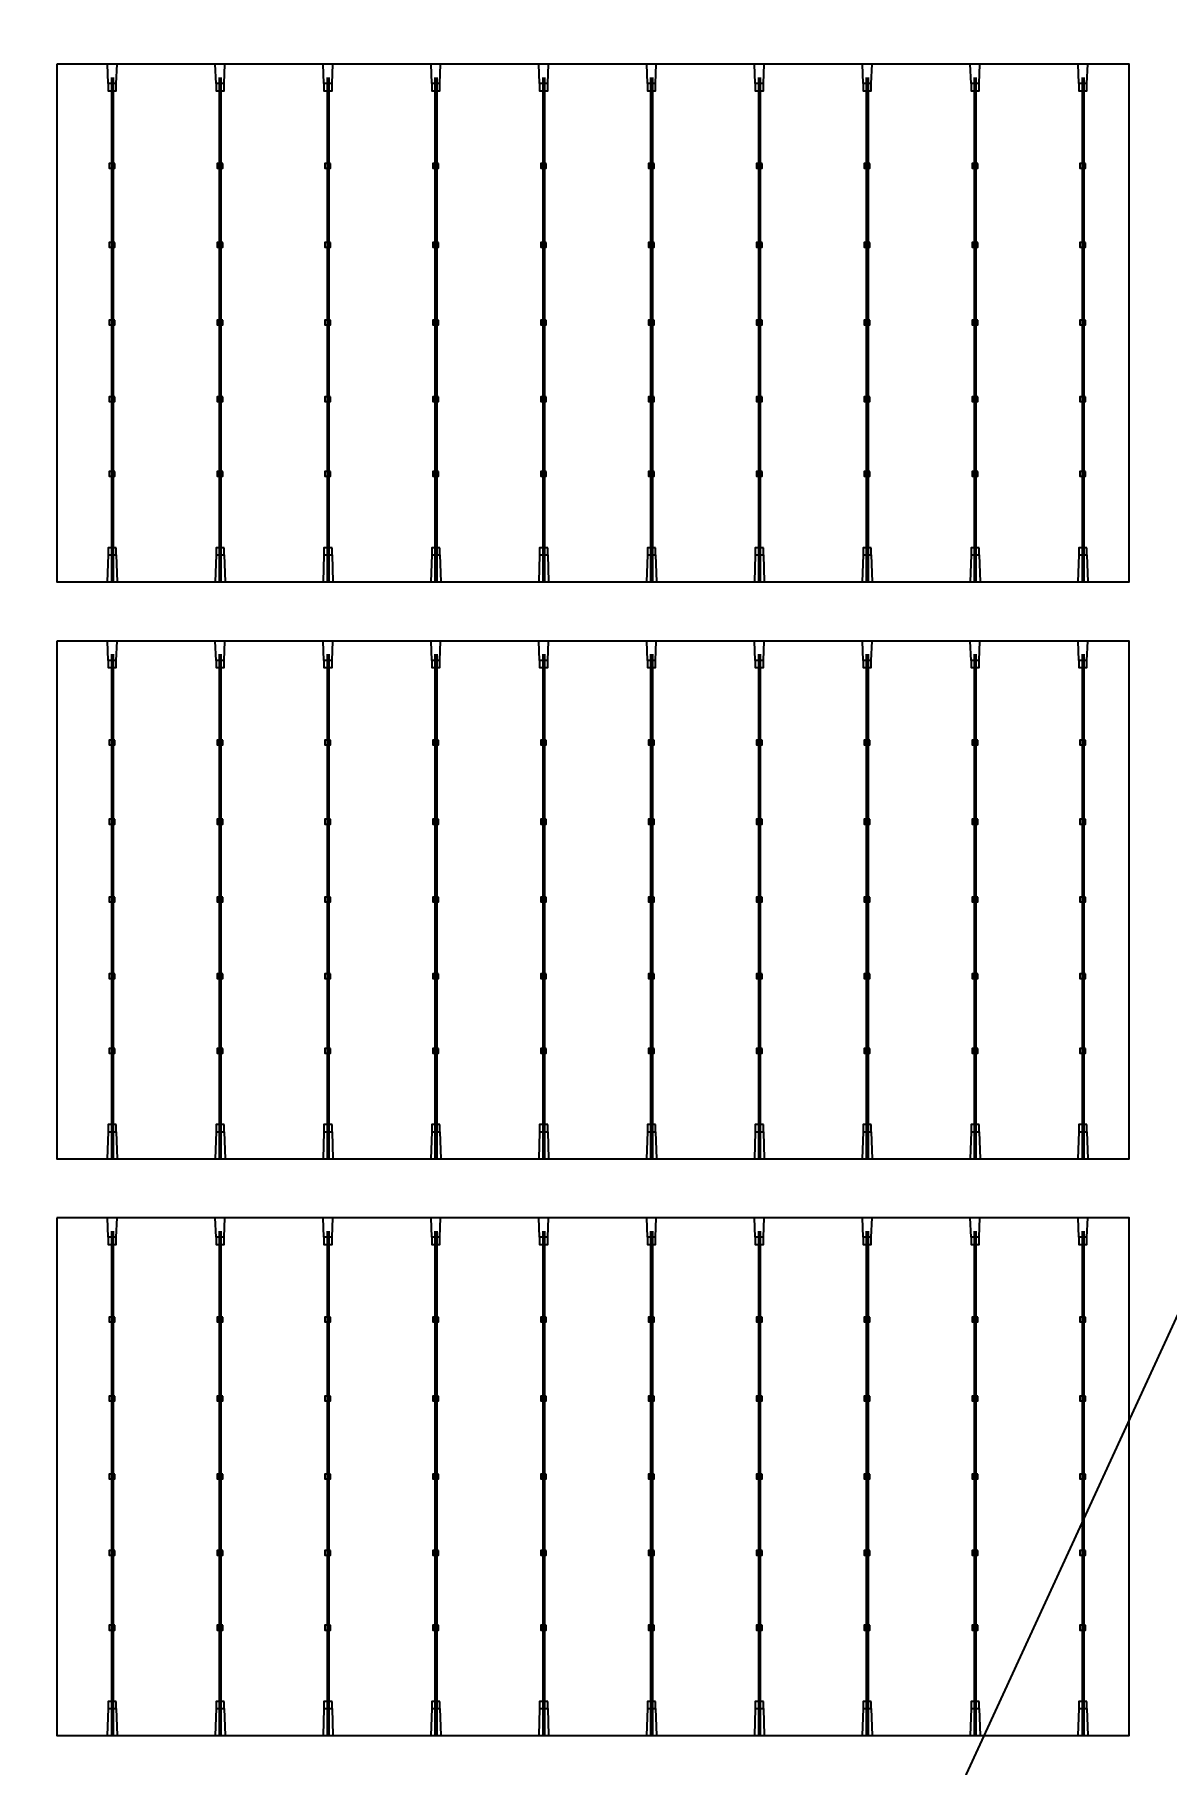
# Model space of a CAD drawing. Header units: millimetres. Extents: x 10297564 to 11610295, y -9287743 to -8409454.
# Drawn here: x 10426230 to 10428762, y -9096957 to -9093088 of the extents above; entities that cross this region are included whole.
import ezdxf

# ---------------------------------------------------------------- set-up
doc = ezdxf.new("R2010")
doc.units = ezdxf.units.MM
doc.header["$LTSCALE"] = 100
doc.layers.add('E1', color=1, linetype='Continuous')
doc.layers.add('Outline', color=5, linetype='Continuous', lineweight=25)
doc.styles.add('HL-S1', font='DotumChe.ttf')
doc.styles.add('MG', font='malgun.ttf')
doc.dimstyles.new('HL-100', dxfattribs={"dimscale": 100, "dimtxt": 3, "dimasz": 4, "dimexe": 2, "dimexo": 2, "dimgap": 1, "dimtad": 1, "dimdec": 0, "dimzin": 0, "dimlunit": 6, "dimtxsty": 'HL-S1', "dimblk": 'DOTSMALL', "dimcen": 4, "dimdle": 2, "dimclrd": 256, "dimclre": 256, "dimclrt": 4, "dimazin": 0, "dimtfac": 1, "dimtdec": 0, "dimtix": 1, "dimtmove": 2, "dimatfit": 3, "dimldrblk": 'DOTSMALL', "dimfxl": 1.5, "dimtolj": 1, "dimtzin": 0, "dimlwd": -1, "dimlwe": -1, "dimarcsym": 0})

# ---------------------------------------------------------------- blocks, each defined once
blk = doc.blocks.new('*D75')
at = {"layer": 'defpoints', "color": 0, "transparency": 16777216}
for p in [(10439230.2, -9073249.8), (10439230.2, -9073249.8), (10423426.7, -9107604.7)]:
    blk.add_point(p, dxfattribs=at)
at = {"layer": 'E1', "color": 1, "transparency": 16777216}
for p, q in [((10439593.6, -9073417), (10439593.6, -9073417)), ((10423593.8, -9107241.3), (10439063, -9073613.2)), ((10423790.1, -9107771.8), (10423790.1, -9107771.8))]:
    blk.add_line(p, q, dxfattribs=at)
for points in [[(10439002.4, -9073585.4), (10439123.6, -9073641.1), (10439230.2, -9073249.8)], [(10423533.3, -9107213.4), (10423654.4, -9107269.1), (10423426.7, -9107604.7)]]:
    blk.add_solid(points, dxfattribs=at)
at = {"layer": 'E1', "color": 7, "transparency": 16777216, "insert": (10430911.1, -9090235.3), "char_height": 500, "attachment_point": 5, "rotation": 65.2972, "style": 'MG'}
blk.add_mtext('\\A1;2711.1', dxfattribs=at)
blk = doc.blocks.new('_DotSmall')
at = {"color": 0, "linetype": 'ByBlock', "const_width": 0.5}
blk.add_lwpolyline([(-0.0625, 0, 1), (0.0625, 0, 1)], format="xyb", close=True, dxfattribs=at)

msp = doc.modelspace()

# ---------------------------------------------------------------- hatches: boundary and pattern name
at = {"true_color": 0x939598}
h = msp.add_hatch(color=252, dxfattribs=at)
h.dxf.hatch_style = 1
h.paths.add_polyline_path([(10426401.3, -9094311.8), (10426405.3, -9094311.8), (10426405.3, -9093183.5), (10426401.3, -9093183.5)])
h = msp.add_hatch(color=252, dxfattribs=at)
h.dxf.hatch_style = 1
h.paths.add_polyline_path([(10426642.6, -9094311.8), (10426646.6, -9094311.8), (10426646.6, -9093183.5), (10426642.6, -9093183.5)])
h = msp.add_hatch(color=252, dxfattribs=at)
h.dxf.hatch_style = 1
h.paths.add_polyline_path([(10426883.9, -9094311.8), (10426887.9, -9094311.8), (10426887.9, -9093183.5), (10426883.9, -9093183.5)])
h = msp.add_hatch(color=252, dxfattribs=at)
h.dxf.hatch_style = 1
h.paths.add_polyline_path([(10427125.2, -9094311.8), (10427129.2, -9094311.8), (10427129.2, -9093183.5), (10427125.2, -9093183.5)])
h = msp.add_hatch(color=252, dxfattribs=at)
h.dxf.hatch_style = 1
h.paths.add_polyline_path([(10427366.5, -9094311.8), (10427370.6, -9094311.8), (10427370.6, -9093183.5), (10427366.5, -9093183.5)])
h = msp.add_hatch(color=252, dxfattribs=at)
h.dxf.hatch_style = 1
h.paths.add_polyline_path([(10427607.8, -9094311.8), (10427611.9, -9094311.8), (10427611.9, -9093183.5), (10427607.8, -9093183.5)])
h = msp.add_hatch(color=252, dxfattribs=at)
h.dxf.hatch_style = 1
h.paths.add_polyline_path([(10427849.1, -9094311.8), (10427853.2, -9094311.8), (10427853.2, -9093183.5), (10427849.1, -9093183.5)])
h = msp.add_hatch(color=252, dxfattribs=at)
h.dxf.hatch_style = 1
h.paths.add_polyline_path([(10428090.4, -9094311.8), (10428094.5, -9094311.8), (10428094.5, -9093183.5), (10428090.4, -9093183.5)])
h = msp.add_hatch(color=252, dxfattribs=at)
h.dxf.hatch_style = 1
h.paths.add_polyline_path([(10428331.7, -9094311.8), (10428335.8, -9094311.8), (10428335.8, -9093183.5), (10428331.7, -9093183.5)])
h = msp.add_hatch(color=252, dxfattribs=at)
h.dxf.hatch_style = 1
h.paths.add_polyline_path([(10428573, -9094311.8), (10428577.1, -9094311.8), (10428577.1, -9093183.5), (10428573, -9093183.5)])
h = msp.add_hatch(color=252, dxfattribs=at)
h.dxf.hatch_style = 1
h.paths.add_polyline_path([(10426401.3, -9095602.1), (10426405.3, -9095602.1), (10426405.3, -9094473.7), (10426401.3, -9094473.7)])
h = msp.add_hatch(color=252, dxfattribs=at)
h.dxf.hatch_style = 1
h.paths.add_polyline_path([(10426642.6, -9095602.1), (10426646.6, -9095602.1), (10426646.6, -9094473.7), (10426642.6, -9094473.7)])
h = msp.add_hatch(color=252, dxfattribs=at)
h.dxf.hatch_style = 1
h.paths.add_polyline_path([(10426883.9, -9095602.1), (10426887.9, -9095602.1), (10426887.9, -9094473.7), (10426883.9, -9094473.7)])
h = msp.add_hatch(color=252, dxfattribs=at)
h.dxf.hatch_style = 1
h.paths.add_polyline_path([(10427125.2, -9095602.1), (10427129.2, -9095602.1), (10427129.2, -9094473.7), (10427125.2, -9094473.7)])
h = msp.add_hatch(color=252, dxfattribs=at)
h.dxf.hatch_style = 1
h.paths.add_polyline_path([(10427366.5, -9095602.1), (10427370.6, -9095602.1), (10427370.6, -9094473.7), (10427366.5, -9094473.7)])
h = msp.add_hatch(color=252, dxfattribs=at)
h.dxf.hatch_style = 1
h.paths.add_polyline_path([(10427607.8, -9095602.1), (10427611.9, -9095602.1), (10427611.9, -9094473.7), (10427607.8, -9094473.7)])
h = msp.add_hatch(color=252, dxfattribs=at)
h.dxf.hatch_style = 1
h.paths.add_polyline_path([(10427849.1, -9095602.1), (10427853.2, -9095602.1), (10427853.2, -9094473.7), (10427849.1, -9094473.7)])
h = msp.add_hatch(color=252, dxfattribs=at)
h.dxf.hatch_style = 1
h.paths.add_polyline_path([(10428090.4, -9095602.1), (10428094.5, -9095602.1), (10428094.5, -9094473.7), (10428090.4, -9094473.7)])
h = msp.add_hatch(color=252, dxfattribs=at)
h.dxf.hatch_style = 1
h.paths.add_polyline_path([(10428331.7, -9095602.1), (10428335.8, -9095602.1), (10428335.8, -9094473.7), (10428331.7, -9094473.7)])
h = msp.add_hatch(color=252, dxfattribs=at)
h.dxf.hatch_style = 1
h.paths.add_polyline_path([(10428573, -9095602.1), (10428577.1, -9095602.1), (10428577.1, -9094473.7), (10428573, -9094473.7)])
h = msp.add_hatch(color=252, dxfattribs=at)
h.dxf.hatch_style = 1
h.paths.add_polyline_path([(10426401.3, -9096892.3), (10426405.3, -9096892.3), (10426405.3, -9095763.9), (10426401.3, -9095763.9)])
h = msp.add_hatch(color=252, dxfattribs=at)
h.dxf.hatch_style = 1
h.paths.add_polyline_path([(10426642.6, -9096892.3), (10426646.6, -9096892.3), (10426646.6, -9095763.9), (10426642.6, -9095763.9)])
h = msp.add_hatch(color=252, dxfattribs=at)
h.dxf.hatch_style = 1
h.paths.add_polyline_path([(10426883.9, -9096892.3), (10426887.9, -9096892.3), (10426887.9, -9095763.9), (10426883.9, -9095763.9)])
h = msp.add_hatch(color=252, dxfattribs=at)
h.dxf.hatch_style = 1
h.paths.add_polyline_path([(10427125.2, -9096892.3), (10427129.2, -9096892.3), (10427129.2, -9095763.9), (10427125.2, -9095763.9)])
h = msp.add_hatch(color=252, dxfattribs=at)
h.dxf.hatch_style = 1
h.paths.add_polyline_path([(10427366.5, -9096892.3), (10427370.6, -9096892.3), (10427370.6, -9095763.9), (10427366.5, -9095763.9)])
h = msp.add_hatch(color=252, dxfattribs=at)
h.dxf.hatch_style = 1
h.paths.add_polyline_path([(10427607.8, -9096892.3), (10427611.9, -9096892.3), (10427611.9, -9095763.9), (10427607.8, -9095763.9)])
h = msp.add_hatch(color=252, dxfattribs=at)
h.dxf.hatch_style = 1
h.paths.add_polyline_path([(10427849.1, -9096892.3), (10427853.2, -9096892.3), (10427853.2, -9095763.9), (10427849.1, -9095763.9)])
h = msp.add_hatch(color=252, dxfattribs=at)
h.dxf.hatch_style = 1
h.paths.add_polyline_path([(10428090.4, -9096892.3), (10428094.5, -9096892.3), (10428094.5, -9095763.9), (10428090.4, -9095763.9)])
h = msp.add_hatch(color=252, dxfattribs=at)
h.dxf.hatch_style = 1
h.paths.add_polyline_path([(10428331.7, -9096892.3), (10428335.8, -9096892.3), (10428335.8, -9095763.9), (10428331.7, -9095763.9)])
h = msp.add_hatch(color=252, dxfattribs=at)
h.dxf.hatch_style = 1
h.paths.add_polyline_path([(10428573, -9096892.3), (10428577.1, -9096892.3), (10428577.1, -9095763.9), (10428573, -9095763.9)])

# ---------------------------------------------------------------- linework, layer by layer
for p, q in [((10426394.2, -9093197.4), (10426392.5, -9093154.1)), ((10426412.4, -9093197.4), (10426414.1, -9093154.1)), ((10426635.5, -9093197.4), (10426633.9, -9093154.1)), ((10426653.7, -9093197.4), (10426655.4, -9093154.1)), ((10426876.9, -9093197.4), (10426875.2, -9093154.1)), ((10426895, -9093197.4), (10426896.7, -9093154.1)), ((10427118.2, -9093197.4), (10427116.5, -9093154.1)), ((10427136.3, -9093197.4), (10427138, -9093154.1)), ((10427359.5, -9093197.4), (10427357.8, -9093154.1)), ((10427377.6, -9093197.4), (10427379.3, -9093154.1)), ((10427600.8, -9093197.4), (10427599.1, -9093154.1)), ((10427618.9, -9093197.4), (10427620.6, -9093154.1)), ((10427842.1, -9093197.4), (10427840.4, -9093154.1)), ((10427860.2, -9093197.4), (10427861.9, -9093154.1)), ((10428083.4, -9093197.4), (10428081.7, -9093154.1)), ((10428101.5, -9093197.4), (10428103.2, -9093154.1)), ((10428324.7, -9093197.4), (10428323, -9093154.1)), ((10428342.8, -9093197.4), (10428344.5, -9093154.1)), ((10428566, -9093197.4), (10428564.3, -9093154.1)), ((10428584.1, -9093197.4), (10428585.8, -9093154.1)), ((10426401.3, -9093183.5), (10426401.3, -9094311.8)), ((10426402.9, -9093375.9), (10426402.9, -9093213.4)), ((10426403.7, -9093375.9), (10426403.7, -9093213.4)), ((10426405.3, -9093183.5), (10426405.3, -9094311.8)), ((10426642.6, -9093183.5), (10426642.6, -9094311.8)), ((10426644.2, -9093375.9), (10426644.2, -9093213.4)), ((10426645, -9093375.9), (10426645, -9093213.4)), ((10426646.6, -9093183.5), (10426646.6, -9094311.8)), ((10426883.9, -9093183.5), (10426883.9, -9094311.8)), ((10426885.5, -9093375.9), (10426885.5, -9093213.4)), ((10426886.3, -9093375.9), (10426886.3, -9093213.4)), ((10426887.9, -9093183.5), (10426887.9, -9094311.8)), ((10427125.2, -9093183.5), (10427125.2, -9094311.8)), ((10427126.8, -9093375.9), (10427126.8, -9093213.4)), ((10427127.6, -9093375.9), (10427127.6, -9093213.4)), ((10427129.2, -9093183.5), (10427129.2, -9094311.8)), ((10427366.5, -9093183.5), (10427366.5, -9094311.8)), ((10427368.1, -9093375.9), (10427368.1, -9093213.4)), ((10427369, -9093375.9), (10427369, -9093213.4)), ((10427370.6, -9093183.5), (10427370.6, -9094311.8)), ((10427607.8, -9093183.5), (10427607.8, -9094311.8)), ((10427609.4, -9093375.9), (10427609.4, -9093213.4)), ((10427610.3, -9093375.9), (10427610.3, -9093213.4)), ((10427611.9, -9093183.5), (10427611.9, -9094311.8)), ((10427849.1, -9093183.5), (10427849.1, -9094311.8)), ((10427850.7, -9093375.9), (10427850.7, -9093213.4)), ((10427851.6, -9093375.9), (10427851.6, -9093213.4)), ((10427853.2, -9093183.5), (10427853.2, -9094311.8)), ((10428090.4, -9093183.5), (10428090.4, -9094311.8)), ((10428092, -9093375.9), (10428092, -9093213.4)), ((10428092.9, -9093375.9), (10428092.9, -9093213.4)), ((10428094.5, -9093183.5), (10428094.5, -9094311.8)), ((10428331.7, -9093183.5), (10428331.7, -9094311.8)), ((10428333.3, -9093375.9), (10428333.3, -9093213.4)), ((10428334.2, -9093375.9), (10428334.2, -9093213.4)), ((10428335.8, -9093183.5), (10428335.8, -9094311.8)), ((10428573, -9093183.5), (10428573, -9094311.8)), ((10428574.6, -9093375.9), (10428574.6, -9093213.4)), ((10428575.5, -9093375.9), (10428575.5, -9093213.4)), ((10428577.1, -9093183.5), (10428577.1, -9094311.8)), ((10426402.9, -9093726.9), (10426402.9, -9093386.4)), ((10426403.7, -9093726.9), (10426403.7, -9093386.4)), ((10426644.2, -9093726.9), (10426644.2, -9093386.4)), ((10426645, -9093726.9), (10426645, -9093386.4)), ((10426885.5, -9093726.9), (10426885.5, -9093386.4)), ((10426886.3, -9093726.9), (10426886.3, -9093386.4)), ((10427126.8, -9093726.9), (10427126.8, -9093386.4)), ((10427127.6, -9093726.9), (10427127.6, -9093386.4)), ((10427368.1, -9093726.9), (10427368.1, -9093386.4)), ((10427369, -9093726.9), (10427369, -9093386.4)), ((10427609.4, -9093726.9), (10427609.4, -9093386.4)), ((10427610.3, -9093726.9), (10427610.3, -9093386.4)), ((10427850.7, -9093726.9), (10427850.7, -9093386.4)), ((10427851.6, -9093726.9), (10427851.6, -9093386.4)), ((10428092, -9093726.9), (10428092, -9093386.4)), ((10428092.9, -9093726.9), (10428092.9, -9093386.4)), ((10428333.3, -9093726.9), (10428333.3, -9093386.4)), ((10428334.2, -9093726.9), (10428334.2, -9093386.4)), ((10428574.6, -9093552.8), (10428574.6, -9093386.4)), ((10428575.5, -9093552.8), (10428575.5, -9093386.4)), ((10428574.6, -9093726.9), (10428574.6, -9093563.3)), ((10428575.5, -9093726.9), (10428575.5, -9093563.3)), ((10426402.9, -9094250.9), (10426402.9, -9093737.3)), ((10426403.7, -9094250.9), (10426403.7, -9093737.3)), ((10426644.2, -9094250.9), (10426644.2, -9093737.3)), ((10426645, -9094250.9), (10426645, -9093737.3)), ((10426885.5, -9094250.9), (10426885.5, -9093737.3)), ((10426886.3, -9094250.9), (10426886.3, -9093737.3)), ((10427126.8, -9094250.9), (10427126.8, -9093737.3)), ((10427127.6, -9094250.9), (10427127.6, -9093737.3)), ((10427368.1, -9094250.9), (10427368.1, -9093737.3)), ((10427369, -9094250.9), (10427369, -9093737.3)), ((10427609.4, -9094250.9), (10427609.4, -9093737.3)), ((10427610.3, -9094250.9), (10427610.3, -9093737.3)), ((10427850.7, -9094250.9), (10427850.7, -9093737.3)), ((10427851.6, -9094250.9), (10427851.6, -9093737.3)), ((10428092, -9094250.9), (10428092, -9093737.3)), ((10428092.9, -9094250.9), (10428092.9, -9093737.3)), ((10428333.3, -9093898.2), (10428333.3, -9093737.3)), ((10428334.2, -9093898.2), (10428334.2, -9093737.3)), ((10428574.6, -9093898.2), (10428574.6, -9093737.3)), ((10428575.5, -9093898.2), (10428575.5, -9093737.3)), ((10428333.3, -9094250.9), (10428333.3, -9093908.6)), ((10428334.2, -9094250.9), (10428334.2, -9093908.6)), ((10428574.6, -9094250.9), (10428574.6, -9093908.6)), ((10428575.5, -9094250.9), (10428575.5, -9093908.6)), ((10426394.2, -9094251.6), (10426392.3, -9094311.8)), ((10426412.4, -9094251.6), (10426414.3, -9094311.8)), ((10426635.5, -9094251.6), (10426633.6, -9094311.8)), ((10426653.7, -9094251.6), (10426655.6, -9094311.8)), ((10426876.9, -9094251.6), (10426874.9, -9094311.8)), ((10426895, -9094251.6), (10426896.9, -9094311.8)), ((10427118.2, -9094251.6), (10427116.2, -9094311.8)), ((10427136.3, -9094251.6), (10427138.3, -9094311.8)), ((10427359.5, -9094251.6), (10427357.5, -9094311.8)), ((10427377.6, -9094251.6), (10427379.6, -9094311.8)), ((10427600.8, -9094251.6), (10427598.8, -9094311.8)), ((10427618.9, -9094251.6), (10427620.9, -9094311.8)), ((10427842.1, -9094251.6), (10427840.1, -9094311.8)), ((10427860.2, -9094251.6), (10427862.2, -9094311.8)), ((10428083.4, -9094251.6), (10428081.4, -9094311.8)), ((10428101.5, -9094251.6), (10428103.5, -9094311.8)), ((10428324.7, -9094251.6), (10428322.7, -9094311.8)), ((10428342.8, -9094251.6), (10428344.8, -9094311.8)), ((10428566, -9094251.6), (10428564, -9094311.8)), ((10428584.1, -9094251.6), (10428586.1, -9094311.8)), ((10426394.2, -9094487.6), (10426392.5, -9094444.3)), ((10426412.4, -9094487.6), (10426414.1, -9094444.3)), ((10426635.5, -9094487.6), (10426633.9, -9094444.3)), ((10426653.7, -9094487.6), (10426655.4, -9094444.3)), ((10426876.9, -9094487.6), (10426875.2, -9094444.3)), ((10426895, -9094487.6), (10426896.7, -9094444.3)), ((10427118.2, -9094487.6), (10427116.5, -9094444.3)), ((10427136.3, -9094487.6), (10427138, -9094444.3)), ((10427359.5, -9094487.6), (10427357.8, -9094444.3)), ((10427377.6, -9094487.6), (10427379.3, -9094444.3)), ((10427600.8, -9094487.6), (10427599.1, -9094444.3)), ((10427618.9, -9094487.6), (10427620.6, -9094444.3)), ((10427842.1, -9094487.6), (10427840.4, -9094444.3)), ((10427860.2, -9094487.6), (10427861.9, -9094444.3)), ((10428083.4, -9094487.6), (10428081.7, -9094444.3)), ((10428101.5, -9094487.6), (10428103.2, -9094444.3)), ((10428324.7, -9094487.6), (10428323, -9094444.3)), ((10428342.8, -9094487.6), (10428344.5, -9094444.3)), ((10428566, -9094487.6), (10428564.3, -9094444.3)), ((10428584.1, -9094487.6), (10428585.8, -9094444.3)), ((10426401.3, -9094473.7), (10426401.3, -9095602.1)), ((10426405.3, -9094473.7), (10426405.3, -9095602.1)), ((10426642.6, -9094473.7), (10426642.6, -9095602.1)), ((10426646.6, -9094473.7), (10426646.6, -9095602.1)), ((10426883.9, -9094473.7), (10426883.9, -9095602.1)), ((10426887.9, -9094473.7), (10426887.9, -9095602.1)), ((10427125.2, -9094473.7), (10427125.2, -9095602.1)), ((10427129.2, -9094473.7), (10427129.2, -9095602.1)), ((10427366.5, -9094473.7), (10427366.5, -9095602.1)), ((10427370.6, -9094473.7), (10427370.6, -9095602.1)), ((10427607.8, -9094473.7), (10427607.8, -9095602.1)), ((10427611.9, -9094473.7), (10427611.9, -9095602.1)), ((10427849.1, -9094473.7), (10427849.1, -9095602.1)), ((10427853.2, -9094473.7), (10427853.2, -9095602.1)), ((10428090.4, -9094473.7), (10428090.4, -9095602.1)), ((10428094.5, -9094473.7), (10428094.5, -9095602.1)), ((10428331.7, -9094473.7), (10428331.7, -9095602.1)), ((10428335.8, -9094473.7), (10428335.8, -9095602.1)), ((10428573, -9094473.7), (10428573, -9095602.1)), ((10428577.1, -9094473.7), (10428577.1, -9095602.1)), ((10426402.9, -9094666.2), (10426402.9, -9094503.7)), ((10426403.7, -9094666.2), (10426403.7, -9094503.7)), ((10426644.2, -9094666.2), (10426644.2, -9094503.7)), ((10426645, -9094666.2), (10426645, -9094503.7)), ((10426885.5, -9094666.2), (10426885.5, -9094503.7)), ((10426886.3, -9094666.2), (10426886.3, -9094503.7)), ((10427126.8, -9094666.2), (10427126.8, -9094503.7)), ((10427127.6, -9094666.2), (10427127.6, -9094503.7)), ((10427368.1, -9094666.2), (10427368.1, -9094503.7)), ((10427369, -9094666.2), (10427369, -9094503.7)), ((10427609.4, -9094666.2), (10427609.4, -9094503.7)), ((10427610.3, -9094666.2), (10427610.3, -9094503.7)), ((10427850.7, -9094666.2), (10427850.7, -9094503.7)), ((10427851.6, -9094666.2), (10427851.6, -9094503.7)), ((10428092, -9094666.2), (10428092, -9094503.7)), ((10428092.9, -9094666.2), (10428092.9, -9094503.7)), ((10428333.3, -9094666.2), (10428333.3, -9094503.7)), ((10428334.2, -9094666.2), (10428334.2, -9094503.7)), ((10428574.6, -9094666.2), (10428574.6, -9094503.7)), ((10428575.5, -9094666.2), (10428575.5, -9094503.7)), ((10426402.9, -9095017.1), (10426402.9, -9094676.6)), ((10426403.7, -9095017.1), (10426403.7, -9094676.6)), ((10426644.2, -9095017.1), (10426644.2, -9094676.6)), ((10426645, -9095017.1), (10426645, -9094676.6)), ((10426885.5, -9095017.1), (10426885.5, -9094676.6)), ((10426886.3, -9095017.1), (10426886.3, -9094676.6)), ((10427126.8, -9095017.1), (10427126.8, -9094676.6)), ((10427127.6, -9095017.1), (10427127.6, -9094676.6)), ((10427368.1, -9095017.1), (10427368.1, -9094676.6)), ((10427369, -9095017.1), (10427369, -9094676.6)), ((10427609.4, -9095017.1), (10427609.4, -9094676.6)), ((10427610.3, -9095017.1), (10427610.3, -9094676.6)), ((10427850.7, -9095017.1), (10427850.7, -9094676.6)), ((10427851.6, -9095017.1), (10427851.6, -9094676.6)), ((10428092, -9095017.1), (10428092, -9094676.6)), ((10428092.9, -9095017.1), (10428092.9, -9094676.6)), ((10428333.3, -9095017.1), (10428333.3, -9094676.6)), ((10428334.2, -9095017.1), (10428334.2, -9094676.6)), ((10428574.6, -9094843), (10428574.6, -9094676.6)), ((10428575.5, -9094843), (10428575.5, -9094676.6)), ((10428574.6, -9095017.1), (10428574.6, -9094853.5)), ((10428575.5, -9095017.1), (10428575.5, -9094853.5)), ((10426402.9, -9095541.1), (10426402.9, -9095027.6)), ((10426403.7, -9095541.1), (10426403.7, -9095027.6)), ((10426644.2, -9095541.1), (10426644.2, -9095027.6)), ((10426645, -9095541.1), (10426645, -9095027.6)), ((10426885.5, -9095541.1), (10426885.5, -9095027.6)), ((10426886.3, -9095541.1), (10426886.3, -9095027.6)), ((10427126.8, -9095541.1), (10427126.8, -9095027.6)), ((10427127.6, -9095541.1), (10427127.6, -9095027.6)), ((10427368.1, -9095541.1), (10427368.1, -9095027.6)), ((10427369, -9095541.1), (10427369, -9095027.6)), ((10427609.4, -9095541.1), (10427609.4, -9095027.6)), ((10427610.3, -9095541.1), (10427610.3, -9095027.6)), ((10427850.7, -9095541.1), (10427850.7, -9095027.6)), ((10427851.6, -9095541.1), (10427851.6, -9095027.6)), ((10428092, -9095541.1), (10428092, -9095027.6)), ((10428092.9, -9095541.1), (10428092.9, -9095027.6)), ((10428333.3, -9095188.4), (10428333.3, -9095027.6)), ((10428334.2, -9095188.4), (10428334.2, -9095027.6)), ((10428574.6, -9095188.4), (10428574.6, -9095027.6)), ((10428575.5, -9095188.4), (10428575.5, -9095027.6)), ((10428333.3, -9095541.1), (10428333.3, -9095198.9)), ((10428334.2, -9095541.1), (10428334.2, -9095198.9)), ((10428574.6, -9095541.1), (10428574.6, -9095198.9)), ((10428575.5, -9095541.1), (10428575.5, -9095198.9)), ((10426394.2, -9095541.8), (10426392.3, -9095602.1)), ((10426412.4, -9095541.8), (10426414.3, -9095602.1)), ((10426635.5, -9095541.8), (10426633.6, -9095602.1)), ((10426653.7, -9095541.8), (10426655.6, -9095602.1)), ((10426876.9, -9095541.8), (10426874.9, -9095602.1)), ((10426895, -9095541.8), (10426896.9, -9095602.1)), ((10427118.2, -9095541.8), (10427116.2, -9095602.1)), ((10427136.3, -9095541.8), (10427138.3, -9095602.1)), ((10427359.5, -9095541.8), (10427357.5, -9095602.1)), ((10427377.6, -9095541.8), (10427379.6, -9095602.1)), ((10427600.8, -9095541.8), (10427598.8, -9095602.1)), ((10427618.9, -9095541.8), (10427620.9, -9095602.1)), ((10427842.1, -9095541.8), (10427840.1, -9095602.1)), ((10427860.2, -9095541.8), (10427862.2, -9095602.1)), ((10428083.4, -9095541.8), (10428081.4, -9095602.1)), ((10428101.5, -9095541.8), (10428103.5, -9095602.1)), ((10428324.7, -9095541.8), (10428322.7, -9095602.1)), ((10428342.8, -9095541.8), (10428344.8, -9095602.1)), ((10428566, -9095541.8), (10428564, -9095602.1)), ((10428584.1, -9095541.8), (10428586.1, -9095602.1)), ((10426394.2, -9095777.8), (10426392.5, -9095734.6)), ((10426401.3, -9095763.9), (10426401.3, -9096892.3)), ((10426405.3, -9095763.9), (10426405.3, -9096892.3)), ((10426412.4, -9095777.8), (10426414.1, -9095734.6)), ((10426635.5, -9095777.8), (10426633.9, -9095734.6)), ((10426642.6, -9095763.9), (10426642.6, -9096892.3)), ((10426646.6, -9095763.9), (10426646.6, -9096892.3)), ((10426653.7, -9095777.8), (10426655.4, -9095734.6)), ((10426876.9, -9095777.8), (10426875.2, -9095734.6)), ((10426883.9, -9095763.9), (10426883.9, -9096892.3)), ((10426887.9, -9095763.9), (10426887.9, -9096892.3)), ((10426895, -9095777.8), (10426896.7, -9095734.6)), ((10427118.2, -9095777.8), (10427116.5, -9095734.6)), ((10427125.2, -9095763.9), (10427125.2, -9096892.3)), ((10427129.2, -9095763.9), (10427129.2, -9096892.3)), ((10427136.3, -9095777.8), (10427138, -9095734.6)), ((10427359.5, -9095777.8), (10427357.8, -9095734.6)), ((10427366.5, -9095763.9), (10427366.5, -9096892.3)), ((10427370.6, -9095763.9), (10427370.6, -9096892.3)), ((10427377.6, -9095777.8), (10427379.3, -9095734.6)), ((10427600.8, -9095777.8), (10427599.1, -9095734.6)), ((10427607.8, -9095763.9), (10427607.8, -9096892.3)), ((10427611.9, -9095763.9), (10427611.9, -9096892.3)), ((10427618.9, -9095777.8), (10427620.6, -9095734.6)), ((10427842.1, -9095777.8), (10427840.4, -9095734.6)), ((10427849.1, -9095763.9), (10427849.1, -9096892.3)), ((10427853.2, -9095763.9), (10427853.2, -9096892.3)), ((10427860.2, -9095777.8), (10427861.9, -9095734.6)), ((10428083.4, -9095777.8), (10428081.7, -9095734.6)), ((10428090.4, -9095763.9), (10428090.4, -9096892.3)), ((10428094.5, -9095763.9), (10428094.5, -9096892.3)), ((10428101.5, -9095777.8), (10428103.2, -9095734.6)), ((10428324.7, -9095777.8), (10428323, -9095734.6)), ((10428331.7, -9095763.9), (10428331.7, -9096892.3)), ((10428335.8, -9095763.9), (10428335.8, -9096892.3)), ((10428342.8, -9095777.8), (10428344.5, -9095734.6)), ((10428566, -9095777.8), (10428564.3, -9095734.6)), ((10428573, -9095763.9), (10428573, -9096892.3)), ((10428577.1, -9095763.9), (10428577.1, -9096892.3)), ((10428584.1, -9095777.8), (10428585.8, -9095734.6)), ((10426402.9, -9095956.4), (10426402.9, -9095793.9)), ((10426403.7, -9095956.4), (10426403.7, -9095793.9)), ((10426644.2, -9095956.4), (10426644.2, -9095793.9)), ((10426645, -9095956.4), (10426645, -9095793.9)), ((10426885.5, -9095956.4), (10426885.5, -9095793.9)), ((10426886.3, -9095956.4), (10426886.3, -9095793.9)), ((10427126.8, -9095956.4), (10427126.8, -9095793.9)), ((10427127.6, -9095956.4), (10427127.6, -9095793.9)), ((10427368.1, -9095956.4), (10427368.1, -9095793.9)), ((10427369, -9095956.4), (10427369, -9095793.9)), ((10427609.4, -9095956.4), (10427609.4, -9095793.9)), ((10427610.3, -9095956.4), (10427610.3, -9095793.9)), ((10427850.7, -9095956.4), (10427850.7, -9095793.9)), ((10427851.6, -9095956.4), (10427851.6, -9095793.9)), ((10428092, -9095956.4), (10428092, -9095793.9)), ((10428092.9, -9095956.4), (10428092.9, -9095793.9)), ((10428333.3, -9095956.4), (10428333.3, -9095793.9)), ((10428334.2, -9095956.4), (10428334.2, -9095793.9)), ((10428574.6, -9095956.4), (10428574.6, -9095793.9)), ((10428575.5, -9095956.4), (10428575.5, -9095793.9)), ((10426402.9, -9096307.3), (10426402.9, -9095966.8)), ((10426403.7, -9096307.3), (10426403.7, -9095966.8)), ((10426644.2, -9096307.3), (10426644.2, -9095966.8)), ((10426645, -9096307.3), (10426645, -9095966.8)), ((10426885.5, -9096307.3), (10426885.5, -9095966.8)), ((10426886.3, -9096307.3), (10426886.3, -9095966.8)), ((10427126.8, -9096307.3), (10427126.8, -9095966.8)), ((10427127.6, -9096307.3), (10427127.6, -9095966.8)), ((10427368.1, -9096307.3), (10427368.1, -9095966.8)), ((10427369, -9096307.3), (10427369, -9095966.8)), ((10427609.4, -9096307.3), (10427609.4, -9095966.8)), ((10427610.3, -9096307.3), (10427610.3, -9095966.8)), ((10427850.7, -9096307.3), (10427850.7, -9095966.8)), ((10427851.6, -9096307.3), (10427851.6, -9095966.8)), ((10428092, -9096307.3), (10428092, -9095966.8)), ((10428092.9, -9096307.3), (10428092.9, -9095966.8)), ((10428333.3, -9096307.3), (10428333.3, -9095966.8)), ((10428334.2, -9096307.3), (10428334.2, -9095966.8)), ((10428574.6, -9096133.3), (10428574.6, -9095966.8)), ((10428575.5, -9096133.3), (10428575.5, -9095966.8)), ((10428574.6, -9096307.3), (10428574.6, -9096143.7)), ((10428575.5, -9096307.3), (10428575.5, -9096143.7)), ((10426402.9, -9096831.4), (10426402.9, -9096317.8)), ((10426403.7, -9096831.4), (10426403.7, -9096317.8)), ((10426644.2, -9096831.4), (10426644.2, -9096317.8)), ((10426645, -9096831.4), (10426645, -9096317.8)), ((10426885.5, -9096831.4), (10426885.5, -9096317.8)), ((10426886.3, -9096831.4), (10426886.3, -9096317.8)), ((10427126.8, -9096831.4), (10427126.8, -9096317.8)), ((10427127.6, -9096831.4), (10427127.6, -9096317.8)), ((10427368.1, -9096831.4), (10427368.1, -9096317.8)), ((10427369, -9096831.4), (10427369, -9096317.8)), ((10427609.4, -9096831.4), (10427609.4, -9096317.8)), ((10427610.3, -9096831.4), (10427610.3, -9096317.8)), ((10427850.7, -9096831.4), (10427850.7, -9096317.8)), ((10427851.6, -9096831.4), (10427851.6, -9096317.8)), ((10428092, -9096831.4), (10428092, -9096317.8)), ((10428092.9, -9096831.4), (10428092.9, -9096317.8)), ((10428333.3, -9096478.6), (10428333.3, -9096317.8)), ((10428334.2, -9096478.6), (10428334.2, -9096317.8)), ((10428574.6, -9096478.6), (10428574.6, -9096317.8)), ((10428575.5, -9096478.6), (10428575.5, -9096317.8)), ((10428333.3, -9096831.4), (10428333.3, -9096489.1)), ((10428334.2, -9096831.4), (10428334.2, -9096489.1)), ((10428574.6, -9096831.4), (10428574.6, -9096489.1)), ((10428575.5, -9096831.4), (10428575.5, -9096489.1)), ((10426394.2, -9096832.1), (10426392.3, -9096892.3)), ((10426412.4, -9096832.1), (10426414.3, -9096892.3)), ((10426635.5, -9096832.1), (10426633.6, -9096892.3)), ((10426653.7, -9096832.1), (10426655.6, -9096892.3)), ((10426876.9, -9096832.1), (10426874.9, -9096892.3)), ((10426895, -9096832.1), (10426896.9, -9096892.3)), ((10427118.2, -9096832.1), (10427116.2, -9096892.3)), ((10427136.3, -9096832.1), (10427138.3, -9096892.3)), ((10427359.5, -9096832.1), (10427357.5, -9096892.3)), ((10427377.6, -9096832.1), (10427379.6, -9096892.3)), ((10427600.8, -9096832.1), (10427598.8, -9096892.3)), ((10427618.9, -9096832.1), (10427620.9, -9096892.3)), ((10427842.1, -9096832.1), (10427840.1, -9096892.3)), ((10427860.2, -9096832.1), (10427862.2, -9096892.3)), ((10428083.4, -9096832.1), (10428081.4, -9096892.3)), ((10428101.5, -9096832.1), (10428103.5, -9096892.3)), ((10428324.7, -9096832.1), (10428322.7, -9096892.3)), ((10428342.8, -9096832.1), (10428344.8, -9096892.3)), ((10428566, -9096832.1), (10428564, -9096892.3)), ((10428584.1, -9096832.1), (10428586.1, -9096892.3))]:
    msp.add_line(p, q)
at = {"color": 4}
for points in [[(10426412.4, -9093197.4), (10426394.2, -9093197.4), (10426394.2, -9093213.4), (10426412.4, -9093213.4)], [(10426653.7, -9093197.4), (10426635.5, -9093197.4), (10426635.5, -9093213.4), (10426653.7, -9093213.4)], [(10426895, -9093197.4), (10426876.9, -9093197.4), (10426876.9, -9093213.4), (10426895, -9093213.4)], [(10427136.3, -9093197.4), (10427118.2, -9093197.4), (10427118.2, -9093213.4), (10427136.3, -9093213.4)], [(10427377.6, -9093197.4), (10427359.5, -9093197.4), (10427359.5, -9093213.4), (10427377.6, -9093213.4)], [(10427618.9, -9093197.4), (10427600.8, -9093197.4), (10427600.8, -9093213.4), (10427618.9, -9093213.4)], [(10427860.2, -9093197.4), (10427842.1, -9093197.4), (10427842.1, -9093213.4), (10427860.2, -9093213.4)], [(10428101.5, -9093197.4), (10428083.4, -9093197.4), (10428083.4, -9093213.4), (10428101.5, -9093213.4)], [(10428342.8, -9093197.4), (10428324.7, -9093197.4), (10428324.7, -9093213.4), (10428342.8, -9093213.4)], [(10428584.1, -9093197.4), (10428566, -9093197.4), (10428566, -9093213.4), (10428584.1, -9093213.4)], [(10426409.2, -9093375.9), (10426396.7, -9093375.9), (10426396.7, -9093386.4), (10426409.2, -9093386.4)], [(10426650.5, -9093375.9), (10426638, -9093375.9), (10426638, -9093386.4), (10426650.5, -9093386.4)], [(10426891.8, -9093375.9), (10426879.3, -9093375.9), (10426879.3, -9093386.4), (10426891.8, -9093386.4)], [(10427133.2, -9093375.9), (10427120.6, -9093375.9), (10427120.6, -9093386.4), (10427133.2, -9093386.4)], [(10427374.5, -9093375.9), (10427361.9, -9093375.9), (10427361.9, -9093386.4), (10427374.5, -9093386.4)], [(10427615.8, -9093375.9), (10427603.2, -9093375.9), (10427603.2, -9093386.4), (10427615.8, -9093386.4)], [(10427857.1, -9093375.9), (10427844.5, -9093375.9), (10427844.5, -9093386.4), (10427857.1, -9093386.4)], [(10428098.4, -9093375.9), (10428085.8, -9093375.9), (10428085.8, -9093386.4), (10428098.4, -9093386.4)], [(10428339.7, -9093375.9), (10428327.1, -9093375.9), (10428327.1, -9093386.4), (10428339.7, -9093386.4)], [(10428581, -9093375.9), (10428568.4, -9093375.9), (10428568.4, -9093386.4), (10428581, -9093386.4)], [(10426409.2, -9093552.8), (10426396.7, -9093552.8), (10426396.7, -9093563.3), (10426409.2, -9093563.3)], [(10426650.5, -9093552.8), (10426638, -9093552.8), (10426638, -9093563.3), (10426650.5, -9093563.3)], [(10426891.8, -9093552.8), (10426879.3, -9093552.8), (10426879.3, -9093563.3), (10426891.8, -9093563.3)], [(10427133.2, -9093552.8), (10427120.6, -9093552.8), (10427120.6, -9093563.3), (10427133.2, -9093563.3)], [(10427374.5, -9093552.8), (10427361.9, -9093552.8), (10427361.9, -9093563.3), (10427374.5, -9093563.3)], [(10427615.8, -9093552.8), (10427603.2, -9093552.8), (10427603.2, -9093563.3), (10427615.8, -9093563.3)], [(10427857.1, -9093552.8), (10427844.5, -9093552.8), (10427844.5, -9093563.3), (10427857.1, -9093563.3)], [(10428098.4, -9093552.8), (10428085.8, -9093552.8), (10428085.8, -9093563.3), (10428098.4, -9093563.3)], [(10428339.7, -9093552.8), (10428327.1, -9093552.8), (10428327.1, -9093563.3), (10428339.7, -9093563.3)], [(10428581, -9093552.8), (10428568.4, -9093552.8), (10428568.4, -9093563.3), (10428581, -9093563.3)], [(10426409.2, -9093726.9), (10426396.7, -9093726.9), (10426396.7, -9093737.3), (10426409.2, -9093737.3)], [(10426650.5, -9093726.9), (10426638, -9093726.9), (10426638, -9093737.3), (10426650.5, -9093737.3)], [(10426891.8, -9093726.9), (10426879.3, -9093726.9), (10426879.3, -9093737.3), (10426891.8, -9093737.3)], [(10427133.2, -9093726.9), (10427120.6, -9093726.9), (10427120.6, -9093737.3), (10427133.2, -9093737.3)], [(10427374.5, -9093726.9), (10427361.9, -9093726.9), (10427361.9, -9093737.3), (10427374.5, -9093737.3)], [(10427615.8, -9093726.9), (10427603.2, -9093726.9), (10427603.2, -9093737.3), (10427615.8, -9093737.3)], [(10427857.1, -9093726.9), (10427844.5, -9093726.9), (10427844.5, -9093737.3), (10427857.1, -9093737.3)], [(10428098.4, -9093726.9), (10428085.8, -9093726.9), (10428085.8, -9093737.3), (10428098.4, -9093737.3)], [(10428339.7, -9093726.9), (10428327.1, -9093726.9), (10428327.1, -9093737.3), (10428339.7, -9093737.3)], [(10428581, -9093726.9), (10428568.4, -9093726.9), (10428568.4, -9093737.3), (10428581, -9093737.3)], [(10426409.2, -9093898.2), (10426396.7, -9093898.2), (10426396.7, -9093908.6), (10426409.2, -9093908.6)], [(10426650.5, -9093898.2), (10426638, -9093898.2), (10426638, -9093908.6), (10426650.5, -9093908.6)], [(10426891.8, -9093898.2), (10426879.3, -9093898.2), (10426879.3, -9093908.6), (10426891.8, -9093908.6)], [(10427133.2, -9093898.2), (10427120.6, -9093898.2), (10427120.6, -9093908.6), (10427133.2, -9093908.6)], [(10427374.5, -9093898.2), (10427361.9, -9093898.2), (10427361.9, -9093908.6), (10427374.5, -9093908.6)], [(10427615.8, -9093898.2), (10427603.2, -9093898.2), (10427603.2, -9093908.6), (10427615.8, -9093908.6)], [(10427857.1, -9093898.2), (10427844.5, -9093898.2), (10427844.5, -9093908.6), (10427857.1, -9093908.6)], [(10428098.4, -9093898.2), (10428085.8, -9093898.2), (10428085.8, -9093908.6), (10428098.4, -9093908.6)], [(10428339.7, -9093898.2), (10428327.1, -9093898.2), (10428327.1, -9093908.6), (10428339.7, -9093908.6)], [(10428581, -9093898.2), (10428568.4, -9093898.2), (10428568.4, -9093908.6), (10428581, -9093908.6)], [(10426409.2, -9094065.3), (10426396.7, -9094065.3), (10426396.7, -9094075.7), (10426409.2, -9094075.7)], [(10426650.5, -9094065.3), (10426638, -9094065.3), (10426638, -9094075.7), (10426650.5, -9094075.7)], [(10426891.8, -9094065.3), (10426879.3, -9094065.3), (10426879.3, -9094075.7), (10426891.8, -9094075.7)], [(10427133.2, -9094065.3), (10427120.6, -9094065.3), (10427120.6, -9094075.7), (10427133.2, -9094075.7)], [(10427374.5, -9094065.3), (10427361.9, -9094065.3), (10427361.9, -9094075.7), (10427374.5, -9094075.7)], [(10427615.8, -9094065.3), (10427603.2, -9094065.3), (10427603.2, -9094075.7), (10427615.8, -9094075.7)], [(10427857.1, -9094065.3), (10427844.5, -9094065.3), (10427844.5, -9094075.7), (10427857.1, -9094075.7)], [(10428098.4, -9094065.3), (10428085.8, -9094065.3), (10428085.8, -9094075.7), (10428098.4, -9094075.7)], [(10428339.7, -9094065.3), (10428327.1, -9094065.3), (10428327.1, -9094075.7), (10428339.7, -9094075.7)], [(10428581, -9094065.3), (10428568.4, -9094065.3), (10428568.4, -9094075.7), (10428581, -9094075.7)], [(10426412.4, -9094235.6), (10426394.2, -9094235.6), (10426394.2, -9094251.6), (10426412.4, -9094251.6)], [(10426653.7, -9094235.6), (10426635.5, -9094235.6), (10426635.5, -9094251.6), (10426653.7, -9094251.6)], [(10426895, -9094235.6), (10426876.9, -9094235.6), (10426876.9, -9094251.6), (10426895, -9094251.6)], [(10427136.3, -9094235.6), (10427118.2, -9094235.6), (10427118.2, -9094251.6), (10427136.3, -9094251.6)], [(10427377.6, -9094235.6), (10427359.5, -9094235.6), (10427359.5, -9094251.6), (10427377.6, -9094251.6)], [(10427618.9, -9094235.6), (10427600.8, -9094235.6), (10427600.8, -9094251.6), (10427618.9, -9094251.6)], [(10427860.2, -9094235.6), (10427842.1, -9094235.6), (10427842.1, -9094251.6), (10427860.2, -9094251.6)], [(10428101.5, -9094235.6), (10428083.4, -9094235.6), (10428083.4, -9094251.6), (10428101.5, -9094251.6)], [(10428342.8, -9094235.6), (10428324.7, -9094235.6), (10428324.7, -9094251.6), (10428342.8, -9094251.6)], [(10428584.1, -9094235.6), (10428566, -9094235.6), (10428566, -9094251.6), (10428584.1, -9094251.6)], [(10426412.4, -9094487.6), (10426394.2, -9094487.6), (10426394.2, -9094503.7), (10426412.4, -9094503.7)], [(10426653.7, -9094487.6), (10426635.5, -9094487.6), (10426635.5, -9094503.7), (10426653.7, -9094503.7)], [(10426895, -9094487.6), (10426876.9, -9094487.6), (10426876.9, -9094503.7), (10426895, -9094503.7)], [(10427136.3, -9094487.6), (10427118.2, -9094487.6), (10427118.2, -9094503.7), (10427136.3, -9094503.7)], [(10427377.6, -9094487.6), (10427359.5, -9094487.6), (10427359.5, -9094503.7), (10427377.6, -9094503.7)], [(10427618.9, -9094487.6), (10427600.8, -9094487.6), (10427600.8, -9094503.7), (10427618.9, -9094503.7)], [(10427860.2, -9094487.6), (10427842.1, -9094487.6), (10427842.1, -9094503.7), (10427860.2, -9094503.7)], [(10428101.5, -9094487.6), (10428083.4, -9094487.6), (10428083.4, -9094503.7), (10428101.5, -9094503.7)], [(10428342.8, -9094487.6), (10428324.7, -9094487.6), (10428324.7, -9094503.7), (10428342.8, -9094503.7)], [(10428584.1, -9094487.6), (10428566, -9094487.6), (10428566, -9094503.7), (10428584.1, -9094503.7)], [(10426409.2, -9094666.2), (10426396.7, -9094666.2), (10426396.7, -9094676.6), (10426409.2, -9094676.6)], [(10426650.5, -9094666.2), (10426638, -9094666.2), (10426638, -9094676.6), (10426650.5, -9094676.6)], [(10426891.8, -9094666.2), (10426879.3, -9094666.2), (10426879.3, -9094676.6), (10426891.8, -9094676.6)], [(10427133.2, -9094666.2), (10427120.6, -9094666.2), (10427120.6, -9094676.6), (10427133.2, -9094676.6)], [(10427374.5, -9094666.2), (10427361.9, -9094666.2), (10427361.9, -9094676.6), (10427374.5, -9094676.6)], [(10427615.8, -9094666.2), (10427603.2, -9094666.2), (10427603.2, -9094676.6), (10427615.8, -9094676.6)], [(10427857.1, -9094666.2), (10427844.5, -9094666.2), (10427844.5, -9094676.6), (10427857.1, -9094676.6)], [(10428098.4, -9094666.2), (10428085.8, -9094666.2), (10428085.8, -9094676.6), (10428098.4, -9094676.6)], [(10428339.7, -9094666.2), (10428327.1, -9094666.2), (10428327.1, -9094676.6), (10428339.7, -9094676.6)], [(10428581, -9094666.2), (10428568.4, -9094666.2), (10428568.4, -9094676.6), (10428581, -9094676.6)], [(10426409.2, -9094843), (10426396.7, -9094843), (10426396.7, -9094853.5), (10426409.2, -9094853.5)], [(10426650.5, -9094843), (10426638, -9094843), (10426638, -9094853.5), (10426650.5, -9094853.5)], [(10426891.8, -9094843), (10426879.3, -9094843), (10426879.3, -9094853.5), (10426891.8, -9094853.5)], [(10427133.2, -9094843), (10427120.6, -9094843), (10427120.6, -9094853.5), (10427133.2, -9094853.5)], [(10427374.5, -9094843), (10427361.9, -9094843), (10427361.9, -9094853.5), (10427374.5, -9094853.5)], [(10427615.8, -9094843), (10427603.2, -9094843), (10427603.2, -9094853.5), (10427615.8, -9094853.5)], [(10427857.1, -9094843), (10427844.5, -9094843), (10427844.5, -9094853.5), (10427857.1, -9094853.5)], [(10428098.4, -9094843), (10428085.8, -9094843), (10428085.8, -9094853.5), (10428098.4, -9094853.5)], [(10428339.7, -9094843), (10428327.1, -9094843), (10428327.1, -9094853.5), (10428339.7, -9094853.5)], [(10428581, -9094843), (10428568.4, -9094843), (10428568.4, -9094853.5), (10428581, -9094853.5)], [(10426409.2, -9095017.1), (10426396.7, -9095017.1), (10426396.7, -9095027.6), (10426409.2, -9095027.6)], [(10426650.5, -9095017.1), (10426638, -9095017.1), (10426638, -9095027.6), (10426650.5, -9095027.6)], [(10426891.8, -9095017.1), (10426879.3, -9095017.1), (10426879.3, -9095027.6), (10426891.8, -9095027.6)], [(10427133.2, -9095017.1), (10427120.6, -9095017.1), (10427120.6, -9095027.6), (10427133.2, -9095027.6)], [(10427374.5, -9095017.1), (10427361.9, -9095017.1), (10427361.9, -9095027.6), (10427374.5, -9095027.6)], [(10427615.8, -9095017.1), (10427603.2, -9095017.1), (10427603.2, -9095027.6), (10427615.8, -9095027.6)], [(10427857.1, -9095017.1), (10427844.5, -9095017.1), (10427844.5, -9095027.6), (10427857.1, -9095027.6)], [(10428098.4, -9095017.1), (10428085.8, -9095017.1), (10428085.8, -9095027.6), (10428098.4, -9095027.6)], [(10428339.7, -9095017.1), (10428327.1, -9095017.1), (10428327.1, -9095027.6), (10428339.7, -9095027.6)], [(10428581, -9095017.1), (10428568.4, -9095017.1), (10428568.4, -9095027.6), (10428581, -9095027.6)], [(10426409.2, -9095188.4), (10426396.7, -9095188.4), (10426396.7, -9095198.9), (10426409.2, -9095198.9)], [(10426650.5, -9095188.4), (10426638, -9095188.4), (10426638, -9095198.9), (10426650.5, -9095198.9)], [(10426891.8, -9095188.4), (10426879.3, -9095188.4), (10426879.3, -9095198.9), (10426891.8, -9095198.9)], [(10427133.2, -9095188.4), (10427120.6, -9095188.4), (10427120.6, -9095198.9), (10427133.2, -9095198.9)], [(10427374.5, -9095188.4), (10427361.9, -9095188.4), (10427361.9, -9095198.9), (10427374.5, -9095198.9)], [(10427615.8, -9095188.4), (10427603.2, -9095188.4), (10427603.2, -9095198.9), (10427615.8, -9095198.9)], [(10427857.1, -9095188.4), (10427844.5, -9095188.4), (10427844.5, -9095198.9), (10427857.1, -9095198.9)], [(10428098.4, -9095188.4), (10428085.8, -9095188.4), (10428085.8, -9095198.9), (10428098.4, -9095198.9)], [(10428339.7, -9095188.4), (10428327.1, -9095188.4), (10428327.1, -9095198.9), (10428339.7, -9095198.9)], [(10428581, -9095188.4), (10428568.4, -9095188.4), (10428568.4, -9095198.9), (10428581, -9095198.9)], [(10426409.2, -9095355.5), (10426396.7, -9095355.5), (10426396.7, -9095366), (10426409.2, -9095366)], [(10426650.5, -9095355.5), (10426638, -9095355.5), (10426638, -9095366), (10426650.5, -9095366)], [(10426891.8, -9095355.5), (10426879.3, -9095355.5), (10426879.3, -9095366), (10426891.8, -9095366)], [(10427133.2, -9095355.5), (10427120.6, -9095355.5), (10427120.6, -9095366), (10427133.2, -9095366)], [(10427374.5, -9095355.5), (10427361.9, -9095355.5), (10427361.9, -9095366), (10427374.5, -9095366)], [(10427615.8, -9095355.5), (10427603.2, -9095355.5), (10427603.2, -9095366), (10427615.8, -9095366)], [(10427857.1, -9095355.5), (10427844.5, -9095355.5), (10427844.5, -9095366), (10427857.1, -9095366)], [(10428098.4, -9095355.5), (10428085.8, -9095355.5), (10428085.8, -9095366), (10428098.4, -9095366)], [(10428339.7, -9095355.5), (10428327.1, -9095355.5), (10428327.1, -9095366), (10428339.7, -9095366)], [(10428581, -9095355.5), (10428568.4, -9095355.5), (10428568.4, -9095366), (10428581, -9095366)], [(10426412.4, -9095525.8), (10426394.2, -9095525.8), (10426394.2, -9095541.8), (10426412.4, -9095541.8)], [(10426653.7, -9095525.8), (10426635.5, -9095525.8), (10426635.5, -9095541.8), (10426653.7, -9095541.8)], [(10426895, -9095525.8), (10426876.9, -9095525.8), (10426876.9, -9095541.8), (10426895, -9095541.8)], [(10427136.3, -9095525.8), (10427118.2, -9095525.8), (10427118.2, -9095541.8), (10427136.3, -9095541.8)], [(10427377.6, -9095525.8), (10427359.5, -9095525.8), (10427359.5, -9095541.8), (10427377.6, -9095541.8)], [(10427618.9, -9095525.8), (10427600.8, -9095525.8), (10427600.8, -9095541.8), (10427618.9, -9095541.8)], [(10427860.2, -9095525.8), (10427842.1, -9095525.8), (10427842.1, -9095541.8), (10427860.2, -9095541.8)], [(10428101.5, -9095525.8), (10428083.4, -9095525.8), (10428083.4, -9095541.8), (10428101.5, -9095541.8)], [(10428342.8, -9095525.8), (10428324.7, -9095525.8), (10428324.7, -9095541.8), (10428342.8, -9095541.8)], [(10428584.1, -9095525.8), (10428566, -9095525.8), (10428566, -9095541.8), (10428584.1, -9095541.8)], [(10426412.4, -9095777.8), (10426394.2, -9095777.8), (10426394.2, -9095793.9), (10426412.4, -9095793.9)], [(10426653.7, -9095777.8), (10426635.5, -9095777.8), (10426635.5, -9095793.9), (10426653.7, -9095793.9)], [(10426895, -9095777.8), (10426876.9, -9095777.8), (10426876.9, -9095793.9), (10426895, -9095793.9)], [(10427136.3, -9095777.8), (10427118.2, -9095777.8), (10427118.2, -9095793.9), (10427136.3, -9095793.9)], [(10427377.6, -9095777.8), (10427359.5, -9095777.8), (10427359.5, -9095793.9), (10427377.6, -9095793.9)], [(10427618.9, -9095777.8), (10427600.8, -9095777.8), (10427600.8, -9095793.9), (10427618.9, -9095793.9)], [(10427860.2, -9095777.8), (10427842.1, -9095777.8), (10427842.1, -9095793.9), (10427860.2, -9095793.9)], [(10428101.5, -9095777.8), (10428083.4, -9095777.8), (10428083.4, -9095793.9), (10428101.5, -9095793.9)], [(10428342.8, -9095777.8), (10428324.7, -9095777.8), (10428324.7, -9095793.9), (10428342.8, -9095793.9)], [(10428584.1, -9095777.8), (10428566, -9095777.8), (10428566, -9095793.9), (10428584.1, -9095793.9)], [(10426409.2, -9095956.4), (10426396.7, -9095956.4), (10426396.7, -9095966.8), (10426409.2, -9095966.8)], [(10426650.5, -9095956.4), (10426638, -9095956.4), (10426638, -9095966.8), (10426650.5, -9095966.8)], [(10426891.8, -9095956.4), (10426879.3, -9095956.4), (10426879.3, -9095966.8), (10426891.8, -9095966.8)], [(10427133.2, -9095956.4), (10427120.6, -9095956.4), (10427120.6, -9095966.8), (10427133.2, -9095966.8)], [(10427374.5, -9095956.4), (10427361.9, -9095956.4), (10427361.9, -9095966.8), (10427374.5, -9095966.8)], [(10427615.8, -9095956.4), (10427603.2, -9095956.4), (10427603.2, -9095966.8), (10427615.8, -9095966.8)], [(10427857.1, -9095956.4), (10427844.5, -9095956.4), (10427844.5, -9095966.8), (10427857.1, -9095966.8)], [(10428098.4, -9095956.4), (10428085.8, -9095956.4), (10428085.8, -9095966.8), (10428098.4, -9095966.8)], [(10428339.7, -9095956.4), (10428327.1, -9095956.4), (10428327.1, -9095966.8), (10428339.7, -9095966.8)], [(10428581, -9095956.4), (10428568.4, -9095956.4), (10428568.4, -9095966.8), (10428581, -9095966.8)], [(10426409.2, -9096133.3), (10426396.7, -9096133.3), (10426396.7, -9096143.7), (10426409.2, -9096143.7)], [(10426650.5, -9096133.3), (10426638, -9096133.3), (10426638, -9096143.7), (10426650.5, -9096143.7)], [(10426891.8, -9096133.3), (10426879.3, -9096133.3), (10426879.3, -9096143.7), (10426891.8, -9096143.7)], [(10427133.2, -9096133.3), (10427120.6, -9096133.3), (10427120.6, -9096143.7), (10427133.2, -9096143.7)], [(10427374.5, -9096133.3), (10427361.9, -9096133.3), (10427361.9, -9096143.7), (10427374.5, -9096143.7)], [(10427615.8, -9096133.3), (10427603.2, -9096133.3), (10427603.2, -9096143.7), (10427615.8, -9096143.7)], [(10427857.1, -9096133.3), (10427844.5, -9096133.3), (10427844.5, -9096143.7), (10427857.1, -9096143.7)], [(10428098.4, -9096133.3), (10428085.8, -9096133.3), (10428085.8, -9096143.7), (10428098.4, -9096143.7)], [(10428339.7, -9096133.3), (10428327.1, -9096133.3), (10428327.1, -9096143.7), (10428339.7, -9096143.7)], [(10428581, -9096133.3), (10428568.4, -9096133.3), (10428568.4, -9096143.7), (10428581, -9096143.7)], [(10426409.2, -9096307.3), (10426396.7, -9096307.3), (10426396.7, -9096317.8), (10426409.2, -9096317.8)], [(10426650.5, -9096307.3), (10426638, -9096307.3), (10426638, -9096317.8), (10426650.5, -9096317.8)], [(10426891.8, -9096307.3), (10426879.3, -9096307.3), (10426879.3, -9096317.8), (10426891.8, -9096317.8)], [(10427133.2, -9096307.3), (10427120.6, -9096307.3), (10427120.6, -9096317.8), (10427133.2, -9096317.8)], [(10427374.5, -9096307.3), (10427361.9, -9096307.3), (10427361.9, -9096317.8), (10427374.5, -9096317.8)], [(10427615.8, -9096307.3), (10427603.2, -9096307.3), (10427603.2, -9096317.8), (10427615.8, -9096317.8)], [(10427857.1, -9096307.3), (10427844.5, -9096307.3), (10427844.5, -9096317.8), (10427857.1, -9096317.8)], [(10428098.4, -9096307.3), (10428085.8, -9096307.3), (10428085.8, -9096317.8), (10428098.4, -9096317.8)], [(10428339.7, -9096307.3), (10428327.1, -9096307.3), (10428327.1, -9096317.8), (10428339.7, -9096317.8)], [(10428581, -9096307.3), (10428568.4, -9096307.3), (10428568.4, -9096317.8), (10428581, -9096317.8)], [(10426409.2, -9096478.6), (10426396.7, -9096478.6), (10426396.7, -9096489.1), (10426409.2, -9096489.1)], [(10426650.5, -9096478.6), (10426638, -9096478.6), (10426638, -9096489.1), (10426650.5, -9096489.1)], [(10426891.8, -9096478.6), (10426879.3, -9096478.6), (10426879.3, -9096489.1), (10426891.8, -9096489.1)], [(10427133.2, -9096478.6), (10427120.6, -9096478.6), (10427120.6, -9096489.1), (10427133.2, -9096489.1)], [(10427374.5, -9096478.6), (10427361.9, -9096478.6), (10427361.9, -9096489.1), (10427374.5, -9096489.1)], [(10427615.8, -9096478.6), (10427603.2, -9096478.6), (10427603.2, -9096489.1), (10427615.8, -9096489.1)], [(10427857.1, -9096478.6), (10427844.5, -9096478.6), (10427844.5, -9096489.1), (10427857.1, -9096489.1)], [(10428098.4, -9096478.6), (10428085.8, -9096478.6), (10428085.8, -9096489.1), (10428098.4, -9096489.1)], [(10428339.7, -9096478.6), (10428327.1, -9096478.6), (10428327.1, -9096489.1), (10428339.7, -9096489.1)], [(10428581, -9096478.6), (10428568.4, -9096478.6), (10428568.4, -9096489.1), (10428581, -9096489.1)], [(10426409.2, -9096645.7), (10426396.7, -9096645.7), (10426396.7, -9096656.2), (10426409.2, -9096656.2)], [(10426650.5, -9096645.7), (10426638, -9096645.7), (10426638, -9096656.2), (10426650.5, -9096656.2)], [(10426891.8, -9096645.7), (10426879.3, -9096645.7), (10426879.3, -9096656.2), (10426891.8, -9096656.2)], [(10427133.2, -9096645.7), (10427120.6, -9096645.7), (10427120.6, -9096656.2), (10427133.2, -9096656.2)], [(10427374.5, -9096645.7), (10427361.9, -9096645.7), (10427361.9, -9096656.2), (10427374.5, -9096656.2)], [(10427615.8, -9096645.7), (10427603.2, -9096645.7), (10427603.2, -9096656.2), (10427615.8, -9096656.2)], [(10427857.1, -9096645.7), (10427844.5, -9096645.7), (10427844.5, -9096656.2), (10427857.1, -9096656.2)], [(10428098.4, -9096645.7), (10428085.8, -9096645.7), (10428085.8, -9096656.2), (10428098.4, -9096656.2)], [(10428339.7, -9096645.7), (10428327.1, -9096645.7), (10428327.1, -9096656.2), (10428339.7, -9096656.2)], [(10428581, -9096645.7), (10428568.4, -9096645.7), (10428568.4, -9096656.2), (10428581, -9096656.2)], [(10426412.4, -9096816), (10426394.2, -9096816), (10426394.2, -9096832.1), (10426412.4, -9096832.1)], [(10426653.7, -9096816), (10426635.5, -9096816), (10426635.5, -9096832.1), (10426653.7, -9096832.1)], [(10426895, -9096816), (10426876.9, -9096816), (10426876.9, -9096832.1), (10426895, -9096832.1)], [(10427136.3, -9096816), (10427118.2, -9096816), (10427118.2, -9096832.1), (10427136.3, -9096832.1)], [(10427377.6, -9096816), (10427359.5, -9096816), (10427359.5, -9096832.1), (10427377.6, -9096832.1)], [(10427618.9, -9096816), (10427600.8, -9096816), (10427600.8, -9096832.1), (10427618.9, -9096832.1)], [(10427860.2, -9096816), (10427842.1, -9096816), (10427842.1, -9096832.1), (10427860.2, -9096832.1)], [(10428101.5, -9096816), (10428083.4, -9096816), (10428083.4, -9096832.1), (10428101.5, -9096832.1)], [(10428342.8, -9096816), (10428324.7, -9096816), (10428324.7, -9096832.1), (10428342.8, -9096832.1)], [(10428584.1, -9096816), (10428566, -9096816), (10428566, -9096832.1), (10428584.1, -9096832.1)]]:
    msp.add_lwpolyline(points, close=True, dxfattribs=at)
at = {"layer": 'Outline'}
for points in [[(10426279.1, -9093154.1), (10426279.1, -9094311.8), (10428678.2, -9094311.8), (10428678.2, -9093154.1)], [(10426279.1, -9094444.3), (10426279.1, -9095602.1), (10428678.2, -9095602.1), (10428678.2, -9094444.3)], [(10426279.1, -9095734.6), (10426279.1, -9096892.3), (10428678.2, -9096892.3), (10428678.2, -9095734.6)]]:
    msp.add_lwpolyline(points, close=True, dxfattribs=at)

# ---------------------------------------------------------------- dimensions: what is measured, and where the dimension line sits
at = {"layer": 'E1'}
dim = msp.add_aligned_dim(p1=(10423426.7, -9107604.7), p2=(10439230.2, -9073249.8), distance=0, text='2711.1', dimstyle='HL-100', override={"dimscale": 200, "dimtxt": 2.5, "dimasz": 2, "dimtxsty": 'MG', "dimsah": 1, "dimclrd": 1, "dimclre": 1, "dimclrt": 7}, dxfattribs=at)
dim.commit()
dim.dimension.update_dxf_attribs({"geometry": '*D75', "text_midpoint": (10430911.1, -9090235.3)})

doc.saveas('drawing.dxf')
